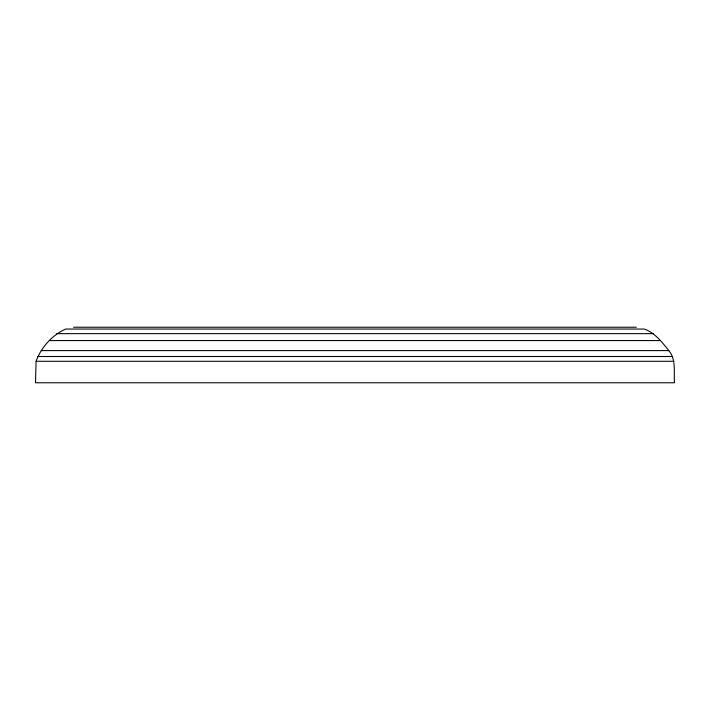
<?xml version="1.0" encoding="UTF-8"?>
<svg xmlns="http://www.w3.org/2000/svg" width="710" height="710" viewBox="0 0 710 710"><rect width="100%" height="100%" fill="white"/><g stroke="black" fill="none" stroke-linecap="round" stroke-linejoin="round"><path stroke-width="1.06" d="M36.095 361.283L35.5 382.77L674.5 382.77C673.666 371.907 676.364 359.739 668.829 350.598C661.915 342.113 655.019 332.821 644.298 329.049L65.702 329.049C52.167 335.04 41.145 347.385 36.095 361.283L673.905 361.283M73.645 327.23L636.355 327.23M56.702 333.656L653.298 333.656M49.505 340.578L660.495 340.578M41.171 350.598L668.829 350.598M37.799 356.5L672.201 356.5"/></g></svg>
